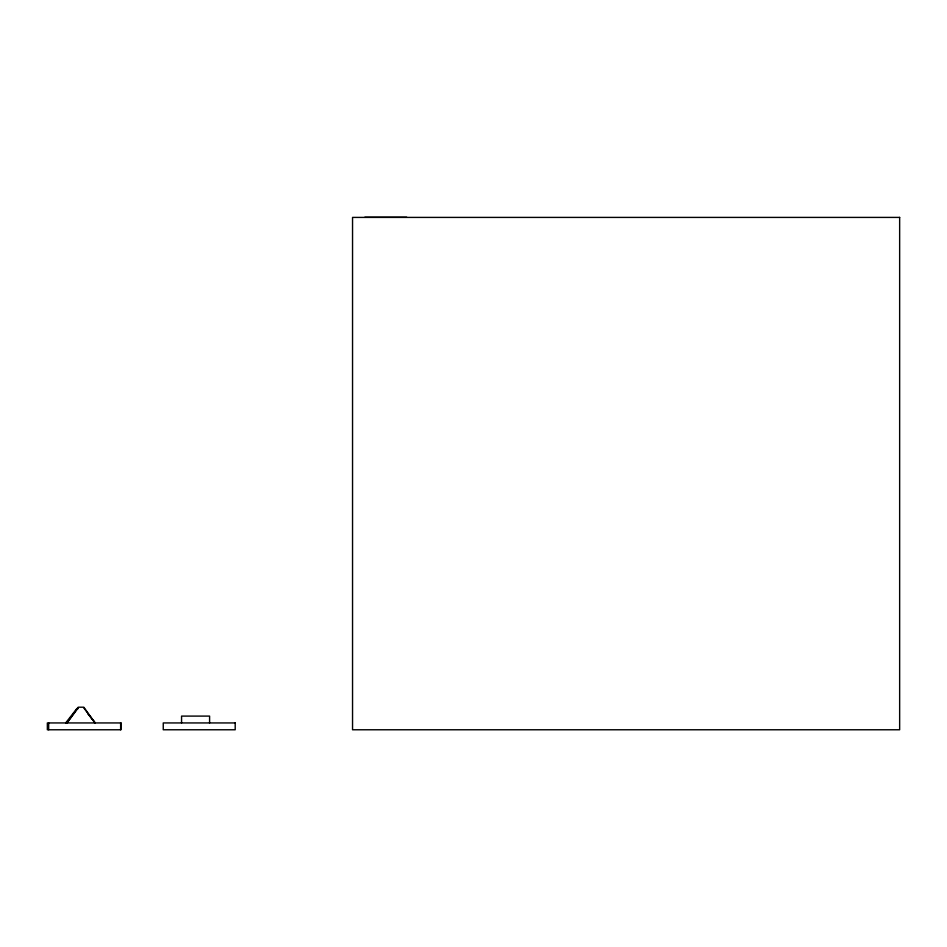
<?xml version="1.0" encoding="UTF-8"?>
<svg xmlns="http://www.w3.org/2000/svg" width="947" height="947" viewBox="0 0 947 947"><rect width="100%" height="100%" fill="white"/><g stroke="black" fill="none" stroke-linecap="round" stroke-linejoin="round"><path stroke-width="1.42" d="M78.199 707.894L66.988 722.94L78.21 707.208L83.809 707.208L95.031 722.94L83.809 707.894M65.663 722.94L76.873 708.569L78.293 708.569M364.844 217.23L406.725 217.23M87.858 713.813L95.339 722.94M209.595 722.94L209.595 716.098L181.564 716.098L181.564 722.94M120.636 722.94L120.624 729.77M48.676 722.94L48.676 729.77M899.65 217.408L352.544 217.408L352.544 729.77L899.65 729.77L899.65 217.408M120.932 722.94L47.35 722.94L47.35 729.77L120.932 729.77L120.932 722.94M235.199 722.94L163.251 722.94L163.251 729.77L235.199 729.77L235.199 722.94"/></g></svg>
